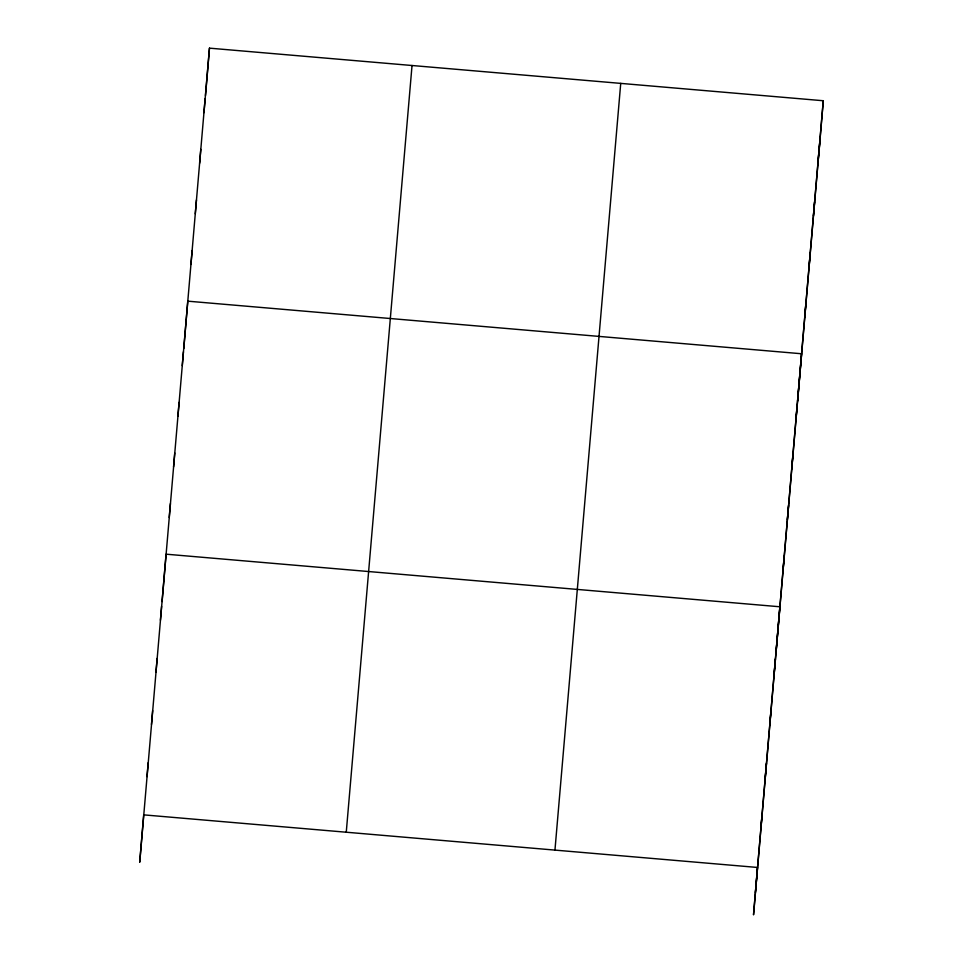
<?xml version="1.0" encoding="UTF-8"?>
<svg xmlns="http://www.w3.org/2000/svg" width="963" height="963" viewBox="0 0 963 963"><rect width="100%" height="100%" fill="white"/><g stroke="black" fill="none" stroke-linecap="round" stroke-linejoin="round"><path stroke-width="1.44" d="M147.014 776.635L148.182 762.732M151.48 724.489L152.648 710.598M155.958 672.355L157.125 658.451M160.424 620.22L161.591 606.317M162.085 601.574L166.069 554.182L779.874 606.774L775.889 654.166M169.235 517.48L170.403 503.577M173.581 466.874L174.748 452.971M177.926 416.281L179.082 402.378M182.26 365.675L183.427 351.772M183.789 348.558L187.773 301.166L801.577 353.758L797.593 401.15M190.939 264.464L192.106 250.561M195.284 213.858L196.452 199.955M199.63 163.253L200.798 149.361M203.963 112.659L205.131 98.756M205.492 95.542L209.477 48.15L823.281 100.742L819.296 148.133M760.806 829.227L761.974 815.324M765.284 777.081L766.452 763.19M769.75 724.946L770.918 711.043M774.228 672.812L775.396 658.909M783.039 570.072L784.207 556.169M787.385 519.466L788.553 505.563M791.718 468.861L792.886 454.969M796.064 418.267L797.232 404.364M804.743 317.056L805.911 303.152M809.089 266.45L810.256 252.547M813.422 215.844L814.59 201.953M817.768 165.251L818.935 151.347M209.477 48.15L139.719 862.258L143.704 814.867L757.508 867.458L753.523 914.85L820.223 137.083M346.259 832.225L412.032 65.508M554.953 850.1L620.726 83.384M755.413 892.412L823.281 100.742"/></g></svg>
